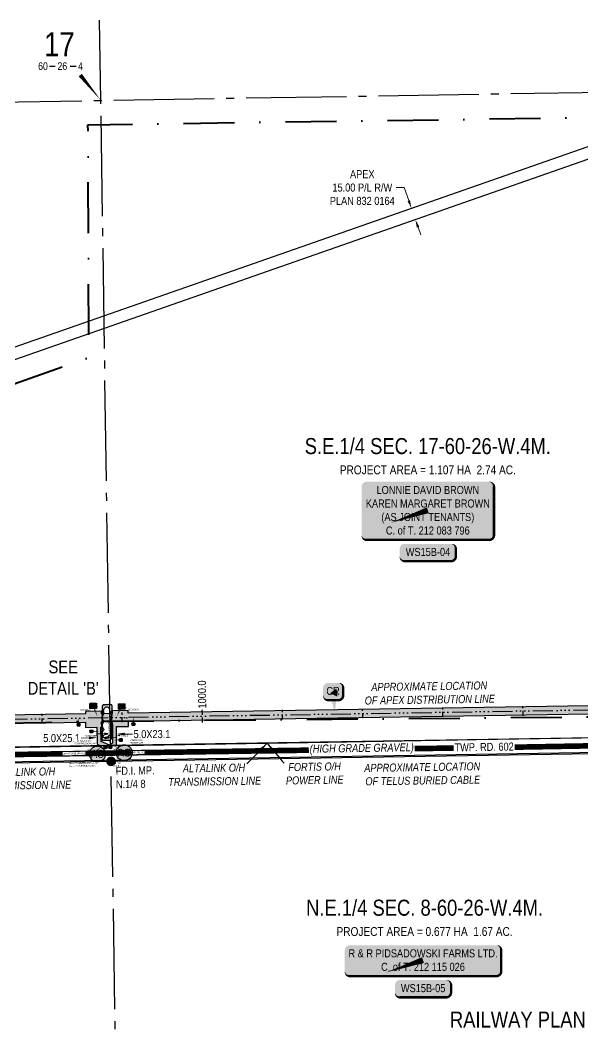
# Model space of a CAD drawing. Extents: x 72365 to 80261, y 6000112 to 6008999.
# Drawn here: x 74053 to 74754, y 6001537 to 6002797 of the extents above; entities that cross this region are included whole.
import ezdxf
from ezdxf.enums import TextEntityAlignment as Align

# ---------------------------------------------------------------- set-up
doc = ezdxf.new("R2010")
doc.units = 0
doc.header["$LTSCALE"] = 5
doc.header["$PDSIZE"] = 2.5
for name, pattern in [('0', [1, 1, 0]), ('COOP2', [10, 5, -1, 0, -1, 0, -1, 0, -1, 0, -1]), ('DASHDOT', [25.4, 12.7, -6.35, 0, -6.35]), ('foc-QUARTERLINE', [33, 25, -3, 2, -3]), ('foc-TIELINE', [1.875, 1.25, -0.625])]:
    doc.linetypes.add(name, pattern=pattern)
doc.layers.get('Defpoints').update_dxf_attribs({"color": 9})
for name, color, linetype in [('10', 1, 'Continuous'), ('AS-OWNER', 7, 'Continuous'), ('AS-POWER', 104, 'foc-POWER'), ('AS-POWER-T', 104, 'Continuous'), ('AS-POWER-T-1000', 104, 'Continuous'), ('AS-ROADS', 254, 'Continuous'), ('AS-TELEPHONE', 224, 'foc-TEL'), ('AS-TELEPHONE-T', 224, 'Continuous'), ('AS-TELEPHONE-T-1000', 224, 'Continuous'), ('C-RW', 13, 'Continuous'), ('C-SYMBOL', 7, 'Continuous'), ('CG-NOTES', 7, 'Continuous'), ('CG-NOTES-1000', 7, 'Continuous'), ('DETAIL-T', 7, 'Continuous'), ('L-AREAREQUIRED', 7, 'Continuous'), ('L-MON', 1, 'Continuous'), ('L-MON-1000', 1, 'Continuous'), ('L-MON-T', 1, 'Continuous'), ('L-MON-T-1000', 1, 'Continuous'), ('L-QSEC', 8, 'foc-QUARTERLINE'), ('L-QSEC-1000', 8, 'foc-QUARTERLINE'), ('L-ROAD-T', 7, 'Continuous'), ('L-ROAD-T-1000', 7, 'Continuous'), ('L-SEC', 7, 'Continuous'), ('L-SECLBL', 7, 'Continuous'), ('P-APEX RECON PAY ITEMS', 240, 'Continuous'), ('P-APEX RECON PAY ITEMS-1000', 240, 'Continuous'), ('P-APEX RECON-10m BUFFER', 51, 'COOP2'), ('P-APEX RECON-LINE LIST', 240, 'Continuous'), ('P-APEX RECON-URBAN', 30, 'COOP2'), ('P-APEX RECON-WORK AREA', 104, 'Continuous'), ('P-BUFFER-PURPLE', 187, 'foc-TIELINE'), ('P-BUFFER-PURPLE-T', 187, 'Continuous'), ('T-BUSH', 110, '0'), ('T-BUSH-1000', 110, '0')]:
    doc.layers.add(name, color=color, linetype=linetype)
for name, color, linetype, lineweight in [('AS-RECON EXISTING', 151, 'DASHDOT', 40), ('C-RW-T', 13, 'Continuous', 9), ('P-APEX RECON-TWS-T', 104, 'Continuous', 9), ('P-APEX RECON-TWS-T-1000', 104, 'Continuous', 9), ('T-TEXT', 48, 'Continuous', 18), ('T-TEXT-1000', 48, 'Continuous', 18)]:
    doc.layers.add(name, color=color, linetype=linetype, lineweight=lineweight)
doc.layers.add('AS-RECON EXISTING-T', color=7, linetype='Continuous', true_color=0x7abdff)
doc.layers.add('P-APEX RECON-TO BE DRILLED-H', color=7, linetype='Continuous', true_color=0xffafe1)
doc.styles.add('1.8', font='ARIALN.TTF', dxfattribs={"height": 2})
doc.styles.add('100L', font='ARIALN.TTF', dxfattribs={"height": 2})
doc.styles.add('175L', font='ARIALN.TTF', dxfattribs={"height": 20})
doc.styles.add('80', font='ARIALN.TTF', dxfattribs={"height": 10})
doc.styles.add('80CG', font='ARIALN.TTF', dxfattribs={"height": 10})
doc.styles.add('80L', font='ARIALN.TTF', dxfattribs={"height": 10})
doc.styles.add('80LS', font='ARIALNI.TTF', dxfattribs={"height": 10})
doc.styles.add('foc-LtypeFont', font='ARIALN.TTF', dxfattribs={"height": 7.35})
doc.styles.add('SIMPLEX', font='ARIALN.TTF')
doc.linetypes.add('foc-POWER', pattern='A,6,-1,["P",foc-LtypeFont,S=0.2,R=0,X=-0.625,Y=-0.75],-1.24,4', length=12.24)
doc.linetypes.add('foc-TEL', pattern='A,2,-1,["T",foc-LtypeFont,S=0.2,R=0,X=-0.425,Y=-0.75],-1.24,8', length=12.24)
doc.dimstyles.new('Compass 1 000', dxfattribs={"dimtxt": 1.8, "dimasz": 2, "dimexe": 0.2, "dimexo": 0.0625, "dimgap": 0.5, "dimtad": 0, "dimtih": 1, "dimtoh": 1, "dimzin": 0, "dimdsep": 46, "dimtxsty": '1.8', "dimcen": 0.1, "dimse1": 1, "dimse2": 1, "dimclrd": 256, "dimclrt": 256, "dimaunit": 1, "dimadec": 4, "dimazin": 0, "dimtfac": 0.06, "dimtofl": 0, "dimtmove": 0, "dimatfit": 0, "dimfxl": 0.2, "dimtolj": 1, "dimtzin": 0, "dimlwd": -1, "dimarcsym": 0})
doc.dimstyles.new('Compass 5 000', dxfattribs={"dimscale": 5, "dimtxt": 9, "dimasz": 2, "dimexe": 0.2, "dimexo": 0.0625, "dimgap": 0.5, "dimtad": 0, "dimtih": 1, "dimtoh": 1, "dimzin": 0, "dimdsep": 46, "dimtxsty": '80CG', "dimcen": 0.1, "dimse1": 1, "dimse2": 1, "dimclrd": 256, "dimclrt": 256, "dimaunit": 1, "dimadec": 4, "dimazin": 0, "dimtfac": 0.06, "dimtofl": 0, "dimtmove": 0, "dimatfit": 1, "dimfxl": 0.2, "dimtolj": 1, "dimtzin": 0, "dimlwd": -1, "dimarcsym": 0})

# ---------------------------------------------------------------- blocks, each defined once
blk = doc.blocks.new('L-SECLBL')
at = {"layer": '10', "color": 7}
for p, q in [((-5.1, -27.8), (-12.3, -27.8)), ((20.7, -27.8), (13.5, -27.8))]:
    blk.add_line(p, q, dxfattribs=at)
at = {"layer": '10', "color": 2, "style": 'SIMPLEX'}
blk.add_attdef('SEC', text='', height=30, dxfattribs=at).set_placement((0, 0), align=Align.MIDDLE)
at = {"layer": '10', "color": 5, "style": '80L'}
blk.add_attdef('TWP', text='', height=9.5, dxfattribs=at).set_placement((-14.4, -27.4), align=Align.MIDDLE_RIGHT)
blk.add_attdef('RGE', text='', height=9.5, dxfattribs=at).set_placement((3.6, -27.4), align=Align.MIDDLE_CENTER)
blk.add_attdef('MER', text='', height=9.5, dxfattribs=at).set_placement((23.2, -27.4), align=Align.MIDDLE_LEFT)
blk = doc.blocks.new('*D368')
at = {"layer": 'C-RW-T', "transparency": 16777216}
for p, q in [((74531.9, 6002588.4), (74521.9, 6002588.4)), ((74537.6, 6002572.1), (74531.9, 6002588.4)), ((74549.2, 6002539), (74552.5, 6002529.6))]:
    blk.add_line(p, q, dxfattribs=at)
for points in [[(74539.2, 6002572.6), (74536.1, 6002571.5), (74540.9, 6002562.6)], [(74550.8, 6002539.6), (74547.6, 6002538.5), (74545.9, 6002548.5)]]:
    blk.add_solid(points, dxfattribs=at)
at = {"layer": 'Defpoints', "color": 0, "transparency": 16777216}
for p in [(74582.7, 6002577.2), (74540.9, 6002562.6), (74587.7, 6002563.1)]:
    blk.add_point(p, dxfattribs=at)
at = {"layer": 'C-RW-T', "transparency": 16777216, "insert": (74479.7, 6002588.4), "char_height": 10, "attachment_point": 5, "style": '80CG'}
blk.add_mtext('\\A1;APEX\\P15.00 P/L R/W\\PPLAN 832 0164', dxfattribs=at)
blk = doc.blocks.new('fdia')
at = {"color": 255, "const_width": 1}
blk.add_lwpolyline([(-0.5, 0, 1), (0.5, 0, 1)], format="xyb", close=True, dxfattribs=at)
blk = doc.blocks.new('Fdiaa')
blk.add_blockref('fdia', (0, 0))
blk = doc.blocks.new('fdib')
at = {"color": 1, "const_width": 1.6}
blk.add_lwpolyline([(-0.4, 0, 1), (0.4, 0, 1)], format="xyb", close=True, dxfattribs=at)
at = {"color": 1}
blk.add_circle((0, 0), 0.8, dxfattribs=at)
blk = doc.blocks.new('Fdibb')
blk.add_blockref('fdib', (0, 0))
blk = doc.blocks.new('fdicc')
for name in ['Fdibb', 'Fdiaa']:
    blk.add_blockref(name, (0, 0))
blk = doc.blocks.new('FDI')
blk.add_blockref('fdicc', (0, 0))
blk = doc.blocks.new('Access_Point')
h = blk.add_hatch(color=255)
h.dxf.hatch_style = 1
edge = h.paths.add_edge_path()
edge.add_arc((0, 0), 9.99, 0, 360)
at = {"color": 170}
blk.add_circle((0, 0), 9.99, dxfattribs=at)
at = {"color": 170, "style": '175L'}
blk.add_text('AC', height=10, dxfattribs=at).set_placement((0, 0), align=Align.MIDDLE_CENTER)
blk = doc.blocks.new('*D1117')
at = {"layer": 'Defpoints', "color": 0, "transparency": 16777216}
for p in [(74168.4, 6001906), (74173.4, 6001906.9), (74173.4, 6001906)]:
    blk.add_point(p, dxfattribs=at)
at = {"layer": 'P-APEX RECON-TWS-T', "transparency": 16777216}
for p, q in [((74158.4, 6001907.1), (74148.4, 6001907.2)), ((74183.4, 6001906.8), (74193.4, 6001906.7))]:
    blk.add_line(p, q, dxfattribs=at)
for points in [[(74158.4, 6001908.7), (74158.4, 6001905.4), (74168.4, 6001907)], [(74183.4, 6001908.5), (74183.4, 6001905.1), (74173.4, 6001906.9)]]:
    blk.add_solid(points, dxfattribs=at)
at = {"layer": 'P-APEX RECON-TWS-T', "transparency": 16777216, "insert": (74217.6, 6001906.7), "char_height": 10, "attachment_point": 5, "style": '80CG'}
blk.add_mtext('\\A1;5.0X23.1', dxfattribs=at)
blk = doc.blocks.new('*D1118')
at = {"layer": 'Defpoints', "color": 0, "transparency": 16777216}
for p in [(74149.2, 6001902.3), (74149.2, 6001902.3), (74154.2, 6001902.4)]:
    blk.add_point(p, dxfattribs=at)
at = {"layer": 'P-APEX RECON-TWS-T', "transparency": 16777216}
for p, q in [((74139.2, 6001902), (74129.2, 6001901.7)), ((74164.2, 6001902.7), (74174.2, 6001902.9))]:
    blk.add_line(p, q, dxfattribs=at)
for points in [[(74139.1, 6001903.6), (74139.2, 6001900.3), (74149.2, 6001902.3)], [(74164.1, 6001904.3), (74164.2, 6001901), (74154.2, 6001902.4)]]:
    blk.add_solid(points, dxfattribs=at)
at = {"layer": 'P-APEX RECON-TWS-T', "transparency": 16777216, "insert": (74105, 6001901.7), "char_height": 10, "attachment_point": 5, "style": '80CG'}
blk.add_mtext('\\A1;5.0X25.1', dxfattribs=at)
blk = doc.blocks.new('*U1120')
at = {"true_color": 0xffffa8}
h = blk.add_hatch(color=51, dxfattribs=at)
edge = h.paths.add_edge_path()
edge.add_line((-6.5, -11.5), (6.5, -11.5))
edge.add_arc((6.5, -5.5), 6, 270, 360)
edge.add_line((12.5, -5.5), (12.5, 4))
edge.add_arc((6.5, 4), 6, 0, 90)
edge.add_line((6.5, 10), (-6.5, 10))
edge.add_arc((-6.5, 4), 6, 90, 180)
edge.add_line((-12.5, 4), (-12.5, -5.5))
edge.add_arc((-6.5, -5.5), 6, 180, 270)
at = {"color": 240, "flags": 128}
blk.add_lwpolyline([(-6.5, -11.5, 3, 3, 0), (6.5, -11.5, 3, 3, 0.414214), (12.5, -5.5, 3, 3, 0), (12.5, 4, 3, 0, 0.414214), (6.5, 10, 0, 0, 0), (-6.5, 10, 0, 0, 0.414214), (-12.5, 4, 0, 0, 0), (-12.5, -5.5, 0, 3, 0.414214)], format="xyseb", close=True, dxfattribs=at)
for points in [[(2.1, -28, 0, 10, 0), (0, 0, 5, 5, 0)], [(5.4, -7.1, 0, 10, 0), (0, 0, 5, 5, 0)]]:
    blk.add_lwpolyline(points, format="xyseb", dxfattribs=at)
at = {"color": 4, "style": '80'}
blk.add_attdef('OTHER_001', (-14.7, -5), '', height=10, dxfattribs=at)
blk = doc.blocks.new('*U1121')
at = {"true_color": 0xffffa8}
h = blk.add_hatch(color=51, dxfattribs=at)
edge = h.paths.add_edge_path()
edge.add_line((-19, -20), (19, -20))
edge.add_arc((19, -14), 6, 270, 360)
edge.add_line((25, -14), (25, 12.5))
edge.add_arc((19, 12.5), 6, 0, 90)
edge.add_line((19, 18.5), (-19, 18.5))
edge.add_arc((-19, 12.5), 6, 90, 180)
edge.add_line((-25, 12.5), (-25, -14))
edge.add_arc((-19, -14), 6, 180, 270)
at = {"color": 240, "flags": 128}
for points in [[(-31.6, -66.9, 0, 10, 0), (0, 0, 5, 5, 0)], [(5.4, -7.1, 0, 10, 0), (0, 0, 5, 5, 0)]]:
    blk.add_lwpolyline(points, format="xyseb", dxfattribs=at)
blk.add_lwpolyline([(-19, -20, 3, 3, 0), (19, -20, 3, 3, 0.414214), (25, -14, 3, 3, 0), (25, 12.5, 3, 0, 0.414214), (19, 18.5, 0, 0, 0), (-19, 18.5, 0, 0, 0.414214), (-25, 12.5, 0, 0, 0), (-25, -14, 0, 3, 0.414214)], format="xyseb", close=True, dxfattribs=at)
at = {"color": 4, "style": '80'}
blk.add_attdef('OTHER_001', (-14.7, -5), '', height=10, dxfattribs=at)
blk = doc.blocks.new('*U1122')
at = {"true_color": 0xffffa8}
h = blk.add_hatch(color=51, dxfattribs=at)
edge = h.paths.add_edge_path()
edge.add_line((-19, -20), (19, -20))
edge.add_arc((19, -14), 6, 270, 360)
edge.add_line((25, -14), (25, 12.5))
edge.add_arc((19, 12.5), 6, 0, 90)
edge.add_line((19, 18.5), (-19, 18.5))
edge.add_arc((-19, 12.5), 6, 90, 180)
edge.add_line((-25, 12.5), (-25, -14))
edge.add_arc((-19, -14), 6, 180, 270)
at = {"color": 240, "flags": 128}
blk.add_lwpolyline([(-19, -20, 3, 3, 0), (19, -20, 3, 3, 0.414214), (25, -14, 3, 3, 0), (25, 12.5, 3, 0, 0.414214), (19, 18.5, 0, 0, 0), (-19, 18.5, 0, 0, 0.414214), (-25, 12.5, 0, 0, 0), (-25, -14, 0, 3, 0.414214)], format="xyseb", close=True, dxfattribs=at)
for points in [[(30.3, -75.5, 0, 10, 0), (0, 0, 5, 5, 0)], [(5.4, -7.1, 0, 10, 0), (0, 0, 5, 5, 0)]]:
    blk.add_lwpolyline(points, format="xyseb", dxfattribs=at)
at = {"color": 4, "style": '80'}
blk.add_attdef('OTHER_001', (-14.7, -5), '', height=10, dxfattribs=at)
blk = doc.blocks.new('*U1123')
at = {"true_color": 0xffffa8}
h = blk.add_hatch(color=51, dxfattribs=at)
edge = h.paths.add_edge_path()
edge.add_line((-6.5, -11.5), (6.5, -11.5))
edge.add_arc((6.5, -5.5), 6, 270, 360)
edge.add_line((12.5, -5.5), (12.5, 4))
edge.add_arc((6.5, 4), 6, 0, 90)
edge.add_line((6.5, 10), (-6.5, 10))
edge.add_arc((-6.5, 4), 6, 90, 180)
edge.add_line((-12.5, 4), (-12.5, -5.5))
edge.add_arc((-6.5, -5.5), 6, 180, 270)
at = {"color": 240, "flags": 128}
for points in [[(-37.1, -2.6, 0, 10, 0), (0, 0, 5, 5, 0)], [(3.7, -10.1, 0, 10, 0), (0, 0, 5, 5, 0)]]:
    blk.add_lwpolyline(points, format="xyseb", dxfattribs=at)
blk.add_lwpolyline([(-6.5, -11.5, 3, 3, 0), (6.5, -11.5, 3, 3, 0.414214), (12.5, -5.5, 3, 3, 0), (12.5, 4, 3, 0, 0.414214), (6.5, 10, 0, 0, 0), (-6.5, 10, 0, 0, 0.414214), (-12.5, 4, 0, 0, 0), (-12.5, -5.5, 0, 3, 0.414214)], format="xyseb", close=True, dxfattribs=at)
at = {"color": 4, "style": '80'}
blk.add_attdef('OTHER_001', (-14.7, -5), '', height=10, dxfattribs=at)
blk = doc.blocks.new('*D1272')
at = {"layer": 'Defpoints', "color": 0, "transparency": 16777216}
for p in [(74168.5, 6001910.4), (74173.5, 6001910.3), (74173.4, 6001905)]:
    blk.add_point(p, dxfattribs=at)
at = {"layer": 'P-APEX RECON-TWS-T-1000', "transparency": 16777216}
for p, q in [((74166.4, 6001905.1), (74164.4, 6001905.1)), ((74175.4, 6001905), (74177.4, 6001905))]:
    blk.add_line(p, q, dxfattribs=at)
for points in [[(74166.4, 6001905.5), (74166.4, 6001904.8), (74168.4, 6001905.1)], [(74175.4, 6001905.4), (74175.4, 6001904.7), (74173.4, 6001905)]]:
    blk.add_solid(points, dxfattribs=at)
at = {"layer": 'P-APEX RECON-TWS-T-1000', "transparency": 16777216, "insert": (74182.2, 6001905), "char_height": 2, "attachment_point": 5, "style": '1.8'}
blk.add_mtext('\\A1;5.0X23.1', dxfattribs=at)
blk = doc.blocks.new('*D1273')
at = {"layer": 'Defpoints', "color": 0, "transparency": 16777216}
for p in [(74149, 6001908.6), (74154, 6001908.7), (74149.1, 6001904.7)]:
    blk.add_point(p, dxfattribs=at)
at = {"layer": 'P-APEX RECON-TWS-T-1000', "transparency": 16777216}
for p, q in [((74147.1, 6001904.6), (74145.1, 6001904.6)), ((74156.1, 6001904.9), (74158.1, 6001904.9))]:
    blk.add_line(p, q, dxfattribs=at)
for points in [[(74147.1, 6001905), (74147.1, 6001904.3), (74149.1, 6001904.7)], [(74156.1, 6001905.2), (74156.1, 6001904.6), (74154.1, 6001904.8)]]:
    blk.add_solid(points, dxfattribs=at)
at = {"layer": 'P-APEX RECON-TWS-T-1000', "transparency": 16777216, "insert": (74140.3, 6001904.6), "char_height": 2, "attachment_point": 5, "style": '1.8'}
blk.add_mtext('\\A1;5.0X25.1', dxfattribs=at)
blk = doc.blocks.new('*U1274')
at = {"true_color": 0xffffa8}
h = blk.add_hatch(color=51, dxfattribs=at)
edge = h.paths.add_edge_path()
edge.add_line((-6.5, -11.5), (6.5, -11.5))
edge.add_arc((6.5, -5.5), 6, 270, 360)
edge.add_line((12.5, -5.5), (12.5, 4))
edge.add_arc((6.5, 4), 6, 0, 90)
edge.add_line((6.5, 10), (-6.5, 10))
edge.add_arc((-6.5, 4), 6, 90, 180)
edge.add_line((-12.5, 4), (-12.5, -5.5))
edge.add_arc((-6.5, -5.5), 6, 180, 270)
at = {"color": 240, "flags": 128}
blk.add_lwpolyline([(-6.5, -11.5, 3, 3, 0), (6.5, -11.5, 3, 3, 0.414214), (12.5, -5.5, 3, 3, 0), (12.5, 4, 3, 0, 0.414214), (6.5, 10, 0, 0, 0), (-6.5, 10, 0, 0, 0.414214), (-12.5, 4, 0, 0, 0), (-12.5, -5.5, 0, 3, 0.414214)], format="xyseb", close=True, dxfattribs=at)
for points in [[(45.5, -2, 0, 10, 0), (0, 0, 5, 5, 0)], [(3.7, -10.1, 0, 10, 0), (0, 0, 5, 5, 0)]]:
    blk.add_lwpolyline(points, format="xyseb", dxfattribs=at)
at = {"color": 4, "style": '80'}
blk.add_attdef('OTHER_001', (-14.7, -5), '', height=10, dxfattribs=at)
blk = doc.blocks.new('*U1275')
at = {"true_color": 0xffffa8}
h = blk.add_hatch(color=51, dxfattribs=at)
edge = h.paths.add_edge_path()
edge.add_line((-6.5, -11.5), (6.5, -11.5))
edge.add_arc((6.5, -5.5), 6, 270, 360)
edge.add_line((12.5, -5.5), (12.5, 4))
edge.add_arc((6.5, 4), 6, 0, 90)
edge.add_line((6.5, 10), (-6.5, 10))
edge.add_arc((-6.5, 4), 6, 90, 180)
edge.add_line((-12.5, 4), (-12.5, -5.5))
edge.add_arc((-6.5, -5.5), 6, 180, 270)
at = {"color": 240, "flags": 128}
blk.add_lwpolyline([(-6.5, -11.5, 3, 3, 0), (6.5, -11.5, 3, 3, 0.414214), (12.5, -5.5, 3, 3, 0), (12.5, 4, 3, 0, 0.414214), (6.5, 10, 0, 0, 0), (-6.5, 10, 0, 0, 0.414214), (-12.5, 4, 0, 0, 0), (-12.5, -5.5, 0, 3, 0.414214)], format="xyseb", close=True, dxfattribs=at)
for points in [[(0.6, 43.3, 0, 10, 0), (0, 0, 5, 5, 0)], [(3.7, -10.1, 0, 10, 0), (0, 0, 5, 5, 0)]]:
    blk.add_lwpolyline(points, format="xyseb", dxfattribs=at)
at = {"color": 4, "style": '80'}
blk.add_attdef('OTHER_001', (-14.7, -5), '', height=10, dxfattribs=at)
blk = doc.blocks.new('*U1276')
h = blk.add_hatch(color=255)
edge = h.paths.add_edge_path()
edge.add_line((-46.5, -20), (46.5, -20))
edge.add_arc((46.5, -14), 6, 270, 360)
edge.add_line((52.5, -14), (52.5, 12.5))
edge.add_arc((46.5, 12.5), 6, 0, 90)
edge.add_line((46.5, 18.5), (-46.5, 18.5))
edge.add_arc((-46.5, 12.5), 6, 90, 180)
edge.add_line((-52.5, 12.5), (-52.5, -14))
edge.add_arc((-46.5, -14), 6, 180, 270)
at = {"color": 104, "flags": 128}
blk.add_lwpolyline([(-46.5, -20, 3, 3, 0), (46.5, -20, 3, 3, 0.414214), (52.5, -14, 3, 3, 0), (52.5, 12.5, 3, 0, 0.414214), (46.5, 18.5, 0, 0, 0), (-46.5, 18.5, 0, 0, 0.414214), (-52.5, 12.5, 0, 0, 0), (-52.5, -14, 0, 3, 0.414214)], format="xyseb", close=True, dxfattribs=at)
blk.add_lwpolyline([(45, 38.2, 0, 7.5, 0), (0, 0, 0, 0, 0)], format="xyseb", dxfattribs=at)
at = {"color": 104, "style": '80'}
blk.add_attdef('ENTER_TEXT_001', (-26.8, -4.9), '', height=10, dxfattribs=at)
blk = doc.blocks.new('*U1277')
h = blk.add_hatch(color=255)
edge = h.paths.add_edge_path()
edge.add_line((-46.5, -20), (46.5, -20))
edge.add_arc((46.5, -14), 6, 270, 360)
edge.add_line((52.5, -14), (52.5, 12.5))
edge.add_arc((46.5, 12.5), 6, 0, 90)
edge.add_line((46.5, 18.5), (-46.5, 18.5))
edge.add_arc((-46.5, 12.5), 6, 90, 180)
edge.add_line((-52.5, 12.5), (-52.5, -14))
edge.add_arc((-46.5, -14), 6, 180, 270)
at = {"color": 104, "flags": 128}
blk.add_lwpolyline([(-46.5, -20, 3, 3, 0), (46.5, -20, 3, 3, 0.414214), (52.5, -14, 3, 3, 0), (52.5, 12.5, 3, 0, 0.414214), (46.5, 18.5, 0, 0, 0), (-46.5, 18.5, 0, 0, 0.414214), (-52.5, 12.5, 0, 0, 0), (-52.5, -14, 0, 3, 0.414214)], format="xyseb", close=True, dxfattribs=at)
blk.add_lwpolyline([(-49.7, 36.1, 0, 7.5, 0), (0, 0, 0, 0, 0)], format="xyseb", dxfattribs=at)
at = {"color": 104, "style": '80'}
blk.add_attdef('ENTER_TEXT_001', (-26.8, -4.9), '', height=10, dxfattribs=at)
blk = doc.blocks.new('*U1473')
h = blk.add_hatch(color=59)
edge = h.paths.add_edge_path()
edge.add_line((-76.5, -37), (76.5, -37))
edge.add_arc((76.5, -31), 6, 270, 360)
edge.add_line((82.5, -31), (82.5, 29.5))
edge.add_arc((76.5, 29.5), 6, 0, 90)
edge.add_line((76.5, 35.5), (-76.5, 35.5))
edge.add_arc((-76.5, 29.5), 6, 90, 180)
edge.add_line((-82.5, 29.5), (-82.5, -31))
edge.add_arc((-76.5, -31), 6, 180, 270)
at = {"color": 1, "flags": 128}
blk.add_lwpolyline([(-76.5, -37, 3, 3, 0), (76.5, -37, 3, 3, 0.414214), (82.5, -31, 3, 3, 0), (82.5, 29.5, 3, 0, 0.414214), (76.5, 35.5, 0, 0, 0), (-76.5, 35.5, 0, 0, 0.414214), (-82.5, 29.5, 0, 0, 0), (-82.5, -31, 0, 3, 0.414214)], format="xyseb", close=True, dxfattribs=at)
blk.add_lwpolyline([(-46.3, -15.6, 0, 7.5, 0), (0, 0, 0, 0, 0)], format="xyseb", dxfattribs=at)
at = {"color": 1, "style": '80'}
blk.add_attdef('ENTER_TEXT_001', (-36, -5), '', height=10, dxfattribs=at)
blk = doc.blocks.new('*U1475')
h = blk.add_hatch(color=59)
edge = h.paths.add_edge_path()
edge.add_line((-91.5, -20), (91.5, -20))
edge.add_arc((91.5, -14), 6, 270, 360)
edge.add_line((97.5, -14), (97.5, 12.5))
edge.add_arc((91.5, 12.5), 6, 0, 90)
edge.add_line((91.5, 18.5), (-91.5, 18.5))
edge.add_arc((-91.5, 12.5), 6, 90, 180)
edge.add_line((-97.5, 12.5), (-97.5, -14))
edge.add_arc((-91.5, -14), 6, 180, 270)
at = {"color": 1, "flags": 128}
blk.add_lwpolyline([(-91.5, -20, 3, 3, 0), (91.5, -20, 3, 3, 0.414214), (97.5, -14, 3, 3, 0), (97.5, 12.5, 3, 0, 0.414214), (91.5, 18.5, 0, 0, 0), (-91.5, 18.5, 0, 0, 0.414214), (-97.5, 12.5, 0, 0, 0), (-97.5, -14, 0, 3, 0.414214)], format="xyseb", close=True, dxfattribs=at)
blk.add_lwpolyline([(-46.3, -15.6, 0, 7.5, 0), (0, 0, 0, 0, 0)], format="xyseb", dxfattribs=at)
at = {"color": 1, "style": '80'}
blk.add_attdef('ENTER_TEXT_001', (-36, -5), '', height=10, dxfattribs=at)
blk = doc.blocks.new('*U408')
at = {"true_color": 0xffffa8}
h = blk.add_hatch(color=51, dxfattribs=at)
edge = h.paths.add_edge_path()
edge.add_line((-29, -11.5), (29, -11.5))
edge.add_arc((29, -5.5), 6, 270, 360)
edge.add_line((35, -5.5), (35, 4))
edge.add_arc((29, 4), 6, 0, 90)
edge.add_line((29, 10), (-29, 10))
edge.add_arc((-29, 4), 6, 90, 180)
edge.add_line((-35, 4), (-35, -5.5))
edge.add_arc((-29, -5.5), 6, 180, 270)
at = {"color": 240, "flags": 128}
blk.add_lwpolyline([(-29, -11.5, 3, 3, 0), (29, -11.5, 3, 3, 0.414214), (35, -5.5, 3, 3, 0), (35, 4, 3, 0, 0.414214), (29, 10, 0, 0, 0), (-29, 10, 0, 0, 0.414214), (-35, 4, 0, 0, 0), (-35, -5.5, 0, 3, 0.414214)], format="xyseb", close=True, dxfattribs=at)
for points in [[(-21.4, -2.1, 0, 10, 0), (0, 0, 5, 5, 0)], [(21, -3.7, 0, 10, 0), (0, 0, 5, 5, 0)]]:
    blk.add_lwpolyline(points, format="xyseb", dxfattribs=at)
at = {"color": 4, "style": '80'}
blk.add_attdef('OTHER_001', (-14.7, -5), '', height=10, dxfattribs=at)

msp = doc.modelspace()

# ---------------------------------------------------------------- hatches: boundary and pattern name
at = {"layer": 'P-APEX RECON-10m BUFFER'}
h = msp.add_hatch(color=256, dxfattribs=at)
h.dxf.hatch_style = 1
h.paths.add_polyline_path([(74165.328, 6001922.315), (74168.168, 6001922.361), (74168.273, 6001915.926), (74168.52, 6001915.93), (74168.304, 6001895.278), (74165.75, 6001893.755), (74165.763, 6001892.861), (74173.277, 6001892.983), (74173.517, 6001916.011), (74188.253, 6001916.251), (74188.149, 6001922.686), (74866.56, 6001933.724), (74866.634, 6001929.172), (74886.615, 6001929.497), (74886.541, 6001934.049), (74907.936, 6001934.397), (74908.04, 6001928.038), (74913.035, 6001928.119), (74913.469, 6001904.94), (74923.459, 6001905.101), (74923.026, 6001928.282), (74928.021, 6001928.363), (74927.877, 6001937.2), (74953.828, 6001937.622), (74954.524, 6001905.603), (74959.519, 6001905.684), (74958.715, 6001942.698), (74927.796, 6001942.195), (74927.696, 6001948.343), (74907.715, 6001948.018), (74907.774, 6001944.388), (74886.378, 6001944.039), (74886.29, 6001949.478), (74881.294, 6001949.396), (74880.148, 6002070.748), (74879.937, 6002091.425), (74882.997, 6002091.754), (74890.119, 6002098.71), (74887.2, 6002102.254), (74869.853, 6002100.39), (74870.157, 6002070.646), (74871.304, 6001949.234), (74866.309, 6001949.152), (74866.397, 6001943.714), (74187.986, 6001932.676), (74187.928, 6001936.232), (74167.948, 6001935.907), (74168.005, 6001932.351), (74165.18, 6001932.305)])
h = msp.add_hatch(color=256, dxfattribs=at)
h.dxf.hatch_style = 1
h.paths.add_polyline_path([(74165.75, 6001893.755), (74164.649, 6001893.099), (74154.305, 6001897.641), (74153.817, 6001915.344), (74154.893, 6001915.362), (74154.783, 6001922.143), (74165.328, 6001922.315), (74165.18, 6001932.305), (74154.62, 6001932.133), (74154.568, 6001935.342), (74134.587, 6001935.017), (74134.639, 6001931.808), (73659.081, 6001924.071), (73659, 6001929.066), (73639.019, 6001928.741), (73639.1, 6001923.746), (73394.521, 6001919.766), (73394.439, 6001924.762), (73374.459, 6001924.436), (73374.54, 6001919.441), (73355.934, 6001919.139), (73356.075, 6001909.148), (73374.702, 6001909.451), (73374.784, 6001904.456), (73394.764, 6001904.781), (73394.683, 6001909.776), (73639.263, 6001913.755), (73639.344, 6001908.76), (73659.325, 6001909.085), (73659.244, 6001914.081), (74134.802, 6001921.818), (74134.912, 6001915.036), (74148.822, 6001915.263), (74149.398, 6001894.339), (74153.225, 6001892.659), (74165.763, 6001892.861)])
at = {"layer": 'P-APEX RECON-TO BE DRILLED-H'}
h = msp.add_hatch(color=256, dxfattribs=at)
h.dxf.hatch_style = 1
h.paths.add_polyline_path([(74150.278, 6001932.063), (74150.441, 6001922.072), (74173.595, 6001922.449), (74173.433, 6001932.44)])

# ---------------------------------------------------------------- linework, layer by layer
at = {"layer": 'AS-RECON EXISTING', "flags": 128}
for points in [[(72426.664, 6002141.273), (72527.359, 6002140.629), (73049.196, 6002132.145), (73201.404, 6002135.035), (73267.23, 6002134.48), (73306.487, 6002133.804), (73313.186, 6002132.286), (73319.526, 6002129.799), (73336.095, 6002132.339), (73357.043, 6002136.479), (73378.684, 6002140.257), (73610.859, 6002189.519), (73634.776, 6002198.018), (74139.016, 6002376.473), (74138.9, 6002404.884), (74138.867, 6002412.883), (74138.528, 6002495.539), (74137.827, 6002666.829), (74881.223, 6002677.435), (74917.664, 6002690.201), (74926.499, 6002681.218), (74932.106, 6002675.514), (74942.8, 6002664.642), (75014.398, 6002691.709), (75201.853, 6002694.578), (75209.852, 6002694.699), (75215, 6002694.777)], [(74185.717, 6001926.924), (74186.717, 6001926.939)]]:
    msp.add_lwpolyline(points, dxfattribs=at)
at = {"layer": 'AS-ROADS', "const_width": 7, "flags": 128}
msp.add_lwpolyline([(78361.593, 6001949.679), (77440.507, 6001937.551), (76616.357, 6001927.393), (75726.399, 6001909.333), (74682.957, 6001890.643), (73345.368, 6001870.983), (72430.766, 6001854.565)], dxfattribs=at)
at = {"layer": 'C-RW', "flags": 128}
msp.add_lwpolyline([(74963.47, 6002694.509), (74157.985, 6002412.807), (73385.937, 6002142.8), (73352.887, 6002135.327), (73352.671, 6002150.644), (73381.796, 6002157.229), (74157.748, 6002428.601), (74963.211, 6002710.298)], close=True, dxfattribs=at)
at = {"layer": 'L-QSEC', "flags": 128}
for points in [[(74153.883, 6002697.17), (74152.355, 6002797.159)], [(73345.157, 6002683.876), (74963.197, 6002710.466)], [(74165.763, 6001892.865), (74153.883, 6002697.17)], [(74179.023, 6001068.828), (74166.598, 6001872.769)]]:
    msp.add_lwpolyline(points, dxfattribs=at)
at = {"layer": 'L-SEC', "flags": 128}
for points in [[(73356.488, 6001879.785), (74166.273, 6001892.87)], [(73356.768, 6001859.684), (74166.598, 6001872.769)]]:
    msp.add_lwpolyline(points, dxfattribs=at)
at = {"layer": 'L-SECLBL', "flags": 128}
msp.add_lwpolyline([(74153.883, 6002697.17, 0, 5, 0), (74128.249, 6002728.673, 0, 0, 0)], format="xyseb", dxfattribs=at)
at = {"layer": 'P-APEX RECON-WORK AREA', "flags": 128}
msp.add_lwpolyline([(73659.244, 6001914.081), (74134.802, 6001921.818), (74134.912, 6001915.036), (74148.822, 6001915.263), (74149.398, 6001894.339), (74153.225, 6001892.659), (74165.763, 6001892.861), (74165.75, 6001893.755), (74164.649, 6001893.099), (74154.305, 6001897.641), (74153.817, 6001915.344), (74154.893, 6001915.362), (74154.783, 6001922.143), (74165.328, 6001922.315), (74165.18, 6001932.305), (74154.62, 6001932.133), (74154.568, 6001935.342), (74134.587, 6001935.017), (74134.639, 6001931.808), (73659.081, 6001924.071)], dxfattribs=at)
at = {"layer": 'P-BUFFER-PURPLE'}
for p, q in [((74180.606, 6001921.564), (74180.411, 6001933.552)), ((74280.543, 6001921.191), (74280.282, 6001937.176)), ((74380.414, 6001924.815), (74380.219, 6001936.803)), ((74480.317, 6001926.44), (74480.122, 6001938.429)), ((74580.221, 6001928.066), (74580.026, 6001940.054)), ((74680.124, 6001929.691), (74679.929, 6001941.68)), ((74080.703, 6001919.939), (74080.508, 6001931.927))]:
    msp.add_line(p, q, dxfattribs=at)
at = {"layer": 'T-BUSH', "flags": 128}
msp.add_lwpolyline([(74157.996, 6001902.109, 0.52056705), (74164.235, 6001905.679, 0.52056705), (74164.517, 6001915.666, 0.52056705), (74164.8, 6001925.654, 0.52056705), (74165.083, 6001935.642, 0.52056705), (74160.238, 6001940.446, 0.52056705), (74158.184, 6001932.382, 0.52056705), (74158.122, 6001922.39, 0.52056705), (74158.06, 6001912.399, 0.52056705)], format="xyb", close=True, dxfattribs=at)
at = {"layer": 'T-BUSH-1000', "flags": 128}
msp.add_lwpolyline([(74155.584, 6001899.82, 0.52056705), (74157.58, 6001899.728, 0.52056705), (74159.577, 6001899.635, 0.52056705), (74161.573, 6001899.542, 0.52056705), (74163.569, 6001899.45, 0.52056705), (74165.565, 6001899.357, 0.52056705), (74166.485, 6001900.424, 0.52056705), (74166.541, 6001902.422, 0.52056705), (74166.598, 6001904.419, 0.52056705), (74166.655, 6001906.417, 0.52056705), (74166.711, 6001908.414, 0.52056705), (74166.768, 6001910.412, 0.52056705), (74166.824, 6001912.409, 0.52056705), (74166.881, 6001914.407, 0.52056705), (74166.937, 6001916.404, 0.52056705), (74166.994, 6001918.402, 0.52056705), (74167.05, 6001920.4, 0.52056705), (74167.107, 6001922.397, 0.52056705), (74167.163, 6001924.395, 0.52056705), (74167.22, 6001926.392, 0.52056705), (74167.276, 6001928.39, 0.52056705), (74167.333, 6001930.387, 0.52056705), (74167.389, 6001932.385, 0.52056705), (74167.446, 6001934.382, 0.52056705), (74167.502, 6001936.38, 0.52056705), (74167.559, 6001938.377, 0.52056705), (74167.616, 6001940.375, 0.52056705), (74167.672, 6001942.372, 0.52056705), (74166.462, 6001943.09, 0.52056705), (74164.465, 6001943.011, 0.52056705), (74162.468, 6001942.933, 0.52056705), (74160.472, 6001942.855, 0.52056705), (74158.475, 6001942.777, 0.52056705), (74156.478, 6001942.699, 0.52056705), (74155.842, 6001941.304, 0.52056705), (74155.829, 6001939.306, 0.52056705), (74155.817, 6001937.308, 0.52056705), (74155.805, 6001935.309, 0.52056705), (74155.792, 6001933.311, 0.52056705), (74155.78, 6001931.313, 0.52056705), (74155.767, 6001929.314, 0.52056705), (74155.755, 6001927.316, 0.52056705), (74155.742, 6001925.318, 0.52056705), (74155.73, 6001923.32, 0.52056705), (74155.718, 6001921.321, 0.52056705), (74155.705, 6001919.323, 0.52056705), (74155.693, 6001917.325, 0.52056705), (74155.68, 6001915.326, 0.52056705), (74155.668, 6001913.328, 0.52056705), (74155.656, 6001911.33, 0.52056705), (74155.643, 6001909.331, 0.52056705), (74155.631, 6001907.333, 0.52056705), (74155.618, 6001905.335, 0.52056705), (74155.606, 6001903.337, 0.52056705), (74155.594, 6001901.338, 0.52056705)], format="xyb", close=True, dxfattribs=at)

# ---------------------------------------------------------------- block references
at = {"layer": 'AS-OWNER'}
ref = msp.add_blockref('*U1473', (74561.382, 6002185.942), dxfattribs=at)
ref.add_attrib('ENTER_TEXT_001', 'LONNIE DAVID BROWN', (74497.49, 6002206.204), dxfattribs={"layer": '0', "color": 1, "height": 10, "style": '80'})
ref.add_attrib('ENTER_TEXT_002', 'KAREN MARGARET BROWN', (74484.117, 6002189.36), dxfattribs={"layer": '0', "color": 1, "height": 10, "style": '80'})
ref.add_attrib('ENTER_TEXT_003', '(AS JOINT TENANTS)', (74503.472, 6002172.516), dxfattribs={"layer": '0', "color": 1, "height": 10, "style": '80'})
ref.add_attrib('ENTER_TEXT_004', 'C. of T. 212 083 796', (74509.151, 6002155.672), dxfattribs={"layer": '0', "color": 1, "height": 10, "style": '80'})
ref = msp.add_blockref('*U1475', (74555.376, 6001624.878), dxfattribs=at)
ref.add_attrib('ENTER_TEXT_001', 'R & R PIDSADOWSKI FARMS LTD.', (74462.504, 6001628.296), dxfattribs={"layer": '0', "color": 1, "height": 10, "style": '80'})
ref.add_attrib('ENTER_TEXT_002', 'C. of T. 212 115 026', (74503.146, 6001611.452), dxfattribs={"layer": '0', "color": 1, "height": 10, "style": '80'})
at = {"layer": 'AS-POWER-T-1000'}
ref = msp.add_blockref('*U1276', (74147.278, 6001884.712), dxfattribs=dict(at, xscale=0.1999999999999992, yscale=0.1999999999999992, zscale=0.1999999999999992))
ref.add_attrib('ENTER_TEXT_001', 'ALTALINK 4-WIRE', (74137.601, 6001885.413), dxfattribs={"layer": '0', "color": 104, "height": 2, "style": '80'})
ref.add_attrib('ENTER_TEXT_002', 'O/H POWER LINE', (74137.734, 6001882.044), dxfattribs={"layer": '0', "color": 104, "height": 2, "style": '80'})
ref = msp.add_blockref('*U1277', (74179.532, 6001885.434), dxfattribs=dict(at, xscale=0.1999999999999992, yscale=0.1999999999999992, zscale=0.1999999999999992))
ref.add_attrib('ENTER_TEXT_001', 'ALTALINK 4-WIRE', (74169.855, 6001886.135), dxfattribs={"layer": '0', "color": 104, "height": 2, "style": '80'})
ref.add_attrib('ENTER_TEXT_002', 'O/H POWER LINE', (74169.988, 6001882.767), dxfattribs={"layer": '0', "color": 104, "height": 2, "style": '80'})
at = {"layer": 'CG-NOTES-1000', "xscale": 0.1996674299685987, "yscale": 0.1996674299685987, "zscale": 0.1996674299685987}
for p in [(74159.785, 6001890.459), (74165.73, 6001890.357)]:
    msp.add_blockref('Access_Point', p, dxfattribs=at)
at = {"layer": 'L-SECLBL'}
msp.add_blockref('L-SECLBL', (74102.234, 6002767.241), dxfattribs=at).add_auto_attribs({'SEC': '17', 'TWP': '60', 'RGE': '26', 'MER': '4'})
at = {"layer": 'P-APEX RECON PAY ITEMS'}
ref = msp.add_blockref('*U1120', (74443.435, 6001960.554), dxfattribs=at)
ref.add_attrib('OTHER_001', 'CR', (74434.974, 6001955.551), dxfattribs={"layer": '0', "color": 4, "height": 10, "style": '80'})
at = {"layer": 'P-APEX RECON PAY ITEMS-1000'}
ref = msp.add_blockref('*U1122', (74144.279, 6001942.169), dxfattribs=dict(at, xscale=0.1999999999999995, yscale=0.1999999999999995, zscale=0.1999999999999995))
ref.add_attrib('OTHER_001', 'HDD', (74141.774, 6001942.87), dxfattribs={"layer": '0', "color": 4, "height": 2, "style": '80'})
ref.add_attrib('OTHER_002', 'PLW/CR', (74139.752, 6001939.501), dxfattribs={"layer": '0', "color": 4, "height": 2, "style": '80'})
ref = msp.add_blockref('*U1121', (74179.69, 6001941.346), dxfattribs=dict(at, xscale=0.1999999999999995, yscale=0.1999999999999995, zscale=0.1999999999999995))
ref.add_attrib('OTHER_001', 'HDD', (74177.185, 6001942.048), dxfattribs={"layer": '0', "color": 4, "height": 2, "style": '80'})
ref.add_attrib('OTHER_002', 'PLW/CR', (74175.164, 6001938.679), dxfattribs={"layer": '0', "color": 4, "height": 2, "style": '80'})
at = {"layer": 'P-APEX RECON PAY ITEMS-1000', "xscale": 0.1999999999999995, "yscale": 0.1999999999999995, "zscale": 0.1999999999999995}
for name, p in [('*U1275', (74126.104, 6001918.746)), ('*U1275', (74194.341, 6001919.478)), ('*U1274', (74142.004, 6001910.383))]:
    msp.add_blockref(name, p, dxfattribs=at).add_auto_attribs({'OTHER_001': 'CR'})
at = {"layer": 'P-APEX RECON-LINE LIST'}
ref = msp.add_blockref('*U408', (74561.382, 6002133.946), dxfattribs=at)
ref.add_attrib('OTHER_001', 'WS15B-04', (74533.892, 6002128.942), dxfattribs={"layer": '0', "color": 4, "height": 10, "style": '80'})
ref = msp.add_blockref('*U408', (74555.376, 6001589.882), dxfattribs=at)
ref.add_attrib('OTHER_001', 'WS15B-05', (74527.842, 6001584.879), dxfattribs={"layer": '0', "color": 4, "height": 10, "style": '80'})

# ---------------------------------------------------------------- texts
at = {"layer": 'AS-POWER-T', "insert": (74383.773, 6001870.422), "char_height": 9.99168, "attachment_point": 1, "rotation": 1.041538, "style": '175L'}
msp.add_mtext_dynamic_manual_height_columns('\\pi3.6072;{\\fArial Narrow|b0|i1|c0|p34;FORTIS O/H\\P\\pi0.35616;POWER LINE}', width=72.5352, gutter_width=100, heights=[0], dxfattribs=at)
at = {"layer": 'AS-RECON EXISTING-T', "insert": (74473.702, 6001970.103), "char_height": 10, "attachment_point": 1, "rotation": 0.843511, "style": '100L'}
msp.add_mtext_dynamic_manual_height_columns('\\pi17.113;{\\fArial Narrow|b0|i1|c0|p34;APPROXIMATE LOCATION\\P\\pi8.655;OF APEX DISTRIBUTION LINE}', width=179.08357, gutter_width=50, heights=[0], dxfattribs=at)
at = {"layer": 'AS-TELEPHONE-T', "insert": (74482.049, 6001869.464), "char_height": 10, "attachment_point": 1, "rotation": 0.872958, "style": '100L'}
msp.add_mtext_dynamic_manual_height_columns('\\pi0.05;{\\fArial Narrow|b0|i1|c0|p34;APPROXIMATE LOCATION\\P\\pi1.1414;OF TELUS BURIED CABLE}', width=144.95675, gutter_width=50, heights=[0], dxfattribs=at)
at = {"layer": 'AS-TELEPHONE-T-1000', "insert": (74114.208, 6001871.199), "char_height": 2, "attachment_point": 1, "rotation": 0.872958, "style": '100L'}
msp.add_mtext_dynamic_manual_height_columns('\\pi0.022067;{\\fArial Narrow|b0|i1|c0|p34;APPROXIMATE LOCATION\\P\\pi0.24035;OF TELUS BURIED CABLE}', width=29.01548, gutter_width=50, heights=[0], dxfattribs=at)
at = {"layer": 'C-SYMBOL', "color": 3, "style": '175L'}
for s, p in [('S.E.1/4 SEC. 17-60-26-W.4M.', (74561.382, 6002249.983)), ('N.E.1/4 SEC. 8-60-26-W.4M.', (74557.322, 6001674.195)), ('RAILWAY PLAN 7501 AY', (74720.719, 6001534.662))]:
    msp.add_text(s, height=20, dxfattribs=at).set_placement(p, align=Align.BOTTOM_CENTER)
at = {"layer": 'DETAIL-T', "color": 3, "insert": (74106.936, 6001977.2), "char_height": 15.9867, "width": 96.68007, "attachment_point": 5, "style": '80CG'}
msp.add_mtext("SEE\\PDETAIL 'B'", dxfattribs=at)
at = {"layer": 'L-AREAREQUIRED', "color": 5, "style": '100L'}
for s, p in [('PROJECT AREA = 1.107 HA  2.74 AC.', (74561.382, 6002227.483)), ('PROJECT AREA = 0.677 HA  1.67 AC.', (74557.322, 6001651.695))]:
    msp.add_text(s, height=11, dxfattribs=at).set_placement(p, align=Align.BOTTOM_CENTER)
at = {"layer": 'P-APEX RECON-TWS-T-1000', "char_height": 1.9983, "attachment_point": 1, "style": '80L'}
for insert in [(74128.25, 6001938.011), (74188.21, 6001938.383)]:
    msp.add_mtext_dynamic_manual_height_columns('20.0X20.0', width=10.35424, gutter_width=50, heights=[0], dxfattribs=dict(at, insert=insert))
at = {"layer": 'P-BUFFER-PURPLE-T', "style": '100L'}
msp.add_text('1000.0', height=9.9917, rotation=90.932141, dxfattribs=at).set_placement((74279.974, 6001956.158), align=Align.MIDDLE_CENTER)

# ---------------------------------------------------------------- dimensions: what is measured, and where the dimension line sits
at = {"layer": 'C-RW-T'}
dim = msp.add_linear_dim(base=(74540.935, 6002562.614), p1=(74587.657, 6002563.076), p2=(74582.709, 6002577.224), angle=109.276417, text='APEX\\P15.00 P/L R/W\\PPLAN 832 0164', dimstyle='Compass 5 000', dxfattribs=at)
dim.commit()
dim.dimension.update_dxf_attribs({"geometry": '*D368', "text_midpoint": (74479.694, 6002588.406), "dimtype": 161})
at = {"layer": 'P-APEX RECON-TWS-T'}
for p1, p2, distance, text, picture, middle in [((74154.174, 6001902.401), (74149.18, 6001902.263), 0.009, '5.0X25.1', '*D1118', (74105.044, 6001901.703)), ((74168.416, 6001906.011), (74173.412, 6001905.959), 0.957, '5.0X23.1', '*D1117', (74217.565, 6001906.707))]:
    dim = msp.add_aligned_dim(p1=p1, p2=p2, distance=distance, text=text, dimstyle='Compass 5 000', dxfattribs=at)
    dim.commit()
    dim.dimension.update_dxf_attribs({"geometry": picture, "text_midpoint": middle})
at = {"layer": 'P-APEX RECON-TWS-T-1000'}
for base, p1, p2, angle, text, picture, middle in [((74149.113, 6001904.695), (74153.999, 6001908.73), (74149.005, 6001908.592), 181.578134, '5.0X25.1', '*D1273', (74140.285, 6001904.584)), ((74173.402, 6001905.05), (74168.462, 6001910.374), (74173.457, 6001910.322), 359.403064, '5.0X23.1', '*D1272', (74182.231, 6001905.008))]:
    dim = msp.add_linear_dim(base=base, p1=p1, p2=p2, angle=angle, text=text, dimstyle='Compass 1 000', dxfattribs=at)
    dim.commit()
    dim.dimension.update_dxf_attribs({"geometry": picture, "text_midpoint": middle, "dimtype": 161})

# ---------------------------------------------------------------- next in the draw order: texts
at = {"layer": 'L-ROAD-T', "insert": (74631.485, 6001895.663), "char_height": 10, "width": 73.99175, "attachment_point": 2, "rotation": 0.900501, "style": '80L', "bg_fill": 3, "box_fill_scale": 1.1, "bg_fill_color": 256, "bg_fill_transparency": 0}
msp.add_mtext('TWP. RD. 602', dxfattribs=at)

# ---------------------------------------------------------------- next in the draw order: linework, layer by layer
at = {"layer": 'AS-POWER', "flags": 128}
msp.add_lwpolyline([(73353.11, 6002005.063), (73365.997, 6002002.758), (73369.655, 6002002.658), (73369.642, 6002006.265), (73369.603, 6002021.003), (73429.254, 6002021.789), (73428.052, 6001957.015), (73429.341, 6001896.254), (73440.745, 6001881.311), (73470.999, 6001881.617), (73529.407, 6001881.619), (73544.331, 6001881.981), (73713.827, 6001883.778), (73900.593, 6001887.884), (74077.963, 6001890.823), (74258.684, 6001893.815), (74437.273, 6001896.774), (74621.957, 6001899.832), (74805.118, 6001902.864), (74997.262, 6001904.201), (75094.691, 6001907.228), (75157.325, 6001907.098), (76730.579, 6001937.765), (76896.029, 6001939.893), (77572.642, 6001948.512), (78361.451, 6001958.931)], dxfattribs=at)
at = {"layer": 'AS-RECON EXISTING', "flags": 128}
msp.add_lwpolyline([(73291.665, 6001928.069), (73289.633, 6001920.52), (73288.533, 6001915.287), (73288.616, 6001908.818), (73288.752, 6001907.186), (73289.662, 6001906.103), (73291.734, 6001906.002), (73318.254, 6001908.243), (73342.102, 6001909.034), (73366.021, 6001909.414), (73404.597, 6001911.326), (73611.001, 6001917.028), (73887.006, 6001918.664), (74085.217, 6001921.29), (74151.526, 6001923.098), (74171.168, 6001923.043), (74792.311, 6001928.483), (74851.994, 6001929.785), (74880.47, 6001930.804), (74921.006, 6001932.575), (74941.132, 6001932.161), (74941.026, 6001918.625), (74940.603, 6001891.104), (74940.884, 6001876.682), (74940.864, 6001876.695), (74941.666, 6001791.997), (74944.041, 6001667.194), (74945.85, 6001558.217), (74948.944, 6001431.349), (74950.64, 6001364.016), (74950.936, 6001297.619), (74954.83, 6001203.417), (74954.189, 6001189.279), (74953.376, 6001085.44), (74951.637, 6000952.491), (74956.499, 6000868.52), (74957.836, 6000798.77), (74955.67, 6000736.921), (74956.548, 6000723.03), (74958.732, 6000703.783), (74948.917, 6000676.738), (74940.677, 6000667.925), (74825.007, 6000665.781), (74831.764, 6000274.696), (74850.257, 6000176.054)], dxfattribs=at)
at = {"layer": 'AS-TELEPHONE', "flags": 128}
msp.add_lwpolyline([(73336.098, 6001861.043), (74904.552, 6001886.328), (74936.126, 6001887.221), (75117.625, 6001891.831), (75159.772, 6001892.833), (76761.381, 6001921.193), (76833.762, 6001922.311), (77695.436, 6001933.062), (77781.664, 6001934.523), (78361.7, 6001942.692)], dxfattribs=at)
at = {"layer": 'L-SEC', "flags": 128}
for points in [[(74166.273, 6001892.87), (74976.086, 6001905.952)], [(74166.598, 6001872.769), (74976.411, 6001885.851)]]:
    msp.add_lwpolyline(points, dxfattribs=at)
at = {"layer": 'P-APEX RECON-URBAN', "flags": 128}
msp.add_lwpolyline([(73291.665, 6001928.069), (73297.28, 6001913.188), (74917.818, 6001939.554), (74931.309, 6001218.732), (74935.411, 6000796.02), (74915.266, 6000776.355), (74916.323, 6000683.005), (74941.177, 6000682.24), (74950.981, 6000681.669), (74952.067, 6000682.47)], dxfattribs=at)
at = {"layer": 'P-APEX RECON-WORK AREA', "flags": 128}
msp.add_lwpolyline([(74866.397, 6001943.714), (74187.986, 6001932.676), (74187.928, 6001936.232), (74167.948, 6001935.907), (74168.005, 6001932.351), (74165.18, 6001932.305), (74165.328, 6001922.315), (74168.168, 6001922.361), (74168.273, 6001915.926), (74168.52, 6001915.93), (74168.304, 6001895.278), (74165.75, 6001893.755), (74165.763, 6001892.861), (74173.277, 6001892.983), (74173.517, 6001916.011), (74188.253, 6001916.251), (74188.149, 6001922.686), (74866.56, 6001933.724)], dxfattribs=at)

# ---------------------------------------------------------------- next in the draw order: texts
at = {"layer": 'AS-POWER-T', "insert": (73999.97, 6001863.733), "char_height": 10, "attachment_point": 1, "rotation": 0.900501, "style": '100L', "bg_fill": 3, "box_fill_scale": 1.1, "bg_fill_color": 256, "bg_fill_transparency": 0}
msp.add_mtext_dynamic_manual_height_columns('\\pi19.256;{\\fArial Narrow|b0|i1|c0|p34;ALTALINK O/H\\P\\pi0.81129;TRANSMISSION LINE}', width=116.54755, gutter_width=50, heights=[0], dxfattribs=at)
at = {"layer": 'AS-POWER-T-1000', "char_height": 2, "attachment_point": 1, "rotation": 0.900501, "style": '100L', "bg_fill": 3, "box_fill_scale": 1.1, "bg_fill_color": 256, "bg_fill_transparency": 0}
for s, width, insert in [('\\pi3.8512;{\\fArial Narrow|b0|i1|c0|p34;ALTALINK O/H\\P\\pi0.16226;TRANSMISSION LINE}', 23.30951, (74120.217, 6001899.16)), ('\\pi0.72204;{\\fArial Narrow|b0|i1|c0|p34;FORTIS O/H\\P\\pi0.071291;POWER LINE}', 14.51912, (74190.143, 6001900.095))]:
    msp.add_mtext_dynamic_manual_height_columns(s, width=width, gutter_width=50, heights=[0], dxfattribs=dict(at, insert=insert))
at = {"layer": 'L-MON-T', "insert": (74172.312, 6001865.825), "char_height": 10, "attachment_point": 1, "rotation": 0.908737, "style": '1.8', "bg_fill": 3, "box_fill_scale": 1.1, "bg_fill_color": 256, "bg_fill_transparency": 0}
msp.add_mtext_dynamic_manual_height_columns('FD.I. MP.\\PN.1/4 8', width=49.44536, gutter_width=10, heights=[0], dxfattribs=at)
at = {"layer": 'L-QSEC-1000', "insert": (74162.868, 6001906.367), "char_height": 2, "attachment_point": 1, "rotation": 90.846227, "style": '100L', "bg_fill": 3, "box_fill_scale": 1.1, "bg_fill_color": 256, "bg_fill_transparency": 0}
msp.add_mtext_dynamic_manual_height_columns('\\pi0.071186;{\\fArial Narrow|b0|i1|c0|p34;N.-S.1/4 LINE}', width=14.26788, gutter_width=50, heights=[0], dxfattribs=at)
at = {"layer": 'L-ROAD-T-1000', "insert": (74200.108, 6001884.731), "char_height": 2, "width": 14.79835, "attachment_point": 2, "rotation": 0.900501, "style": '80L', "bg_fill": 2}
msp.add_mtext('TWP. RD. 602', dxfattribs=at)
at = {"layer": 'T-TEXT', "insert": (74478.993, 6001894.414), "char_height": 10, "width": 130.0263, "attachment_point": 2, "rotation": 0.900501, "style": '80LS', "bg_fill": 3, "box_fill_scale": 1.1, "bg_fill_color": 256, "bg_fill_transparency": 0}
msp.add_mtext('(HIGH GRADE GRAVEL)', dxfattribs=at)
at = {"layer": 'T-TEXT-1000', "insert": (74120.347, 6001883.491), "char_height": 2, "width": 26.00526, "attachment_point": 2, "rotation": 0.900501, "style": '80LS', "bg_fill": 2}
msp.add_mtext('(HIGH GRADE GRAVEL)', dxfattribs=at)

# ---------------------------------------------------------------- next in the draw order: block references
at = {"layer": 'CG-NOTES', "xscale": 0.9983371498429935, "yscale": 0.9983371498429935, "zscale": 0.9983371498429935}
msp.add_blockref('Access_Point', (74149.582, 6001881.867), dxfattribs=at)
at = {"layer": 'P-APEX RECON PAY ITEMS-1000', "xscale": 0.1999999999999995, "yscale": 0.1999999999999995, "zscale": 0.1999999999999995}
msp.add_blockref('*U1123', (74178.621, 6001899.674), dxfattribs=at).add_auto_attribs({'OTHER_001': 'CR'})

# ---------------------------------------------------------------- next in the draw order: texts
at = {"layer": 'AS-POWER-T', "insert": (74230.478, 6001868.481), "char_height": 10, "attachment_point": 1, "rotation": 0.900501, "style": '100L', "bg_fill": 3, "box_fill_scale": 1.1, "bg_fill_color": 256, "bg_fill_transparency": 0}
msp.add_mtext_dynamic_manual_height_columns('\\pi25.487;{\\fArial Narrow|b0|i1|c0|p34;ALTALINK O/H\\P\\pi7.042;TRANSMISSION LINE}', width=129.00892, gutter_width=50, heights=[0], dxfattribs=at)
at = {"layer": 'L-MON-T-1000', "insert": (74167.741, 6001871.38), "char_height": 2, "attachment_point": 1, "rotation": 0.908737, "style": '1.8', "bg_fill": 3, "box_fill_scale": 1.1, "bg_fill_color": 256, "bg_fill_transparency": 0}
msp.add_mtext_dynamic_manual_height_columns('FD.I. MP.\\PN.1/4 8', width=9.50676, gutter_width=10, heights=[0], dxfattribs=at)

# ---------------------------------------------------------------- next in the draw order: block references
at = {"layer": 'CG-NOTES', "xscale": 0.9983371498429935, "yscale": 0.9983371498429935, "zscale": 0.9983371498429935}
msp.add_blockref('Access_Point', (74183.016, 6001883.537), dxfattribs=at)
at = {"layer": 'L-MON', "color": 5, "xscale": 4.99999999999995, "yscale": 4.99999999999995, "zscale": 4.99999999999995}
msp.add_blockref('FDI', (74166.598, 6001872.769), dxfattribs=at)
at = {"layer": 'L-MON-1000', "color": 5}
msp.add_blockref('FDI', (74166.598, 6001872.769), dxfattribs=at)

# ---------------------------------------------------------------- next in the draw order: leaders
at = {"layer": 'AS-POWER-T', "path_type": 1}
for points in [[(74361.116, 6001895.277), (74335.881, 6001869.692)], [(74361.116, 6001895.277), (74382.206, 6001870.301)]]:
    msp.add_leader(points, dimstyle='Compass 5 000', override={"dimgap": 0.5, "dimtad": 0}, dxfattribs=at)

doc.saveas('drawing.dxf')
